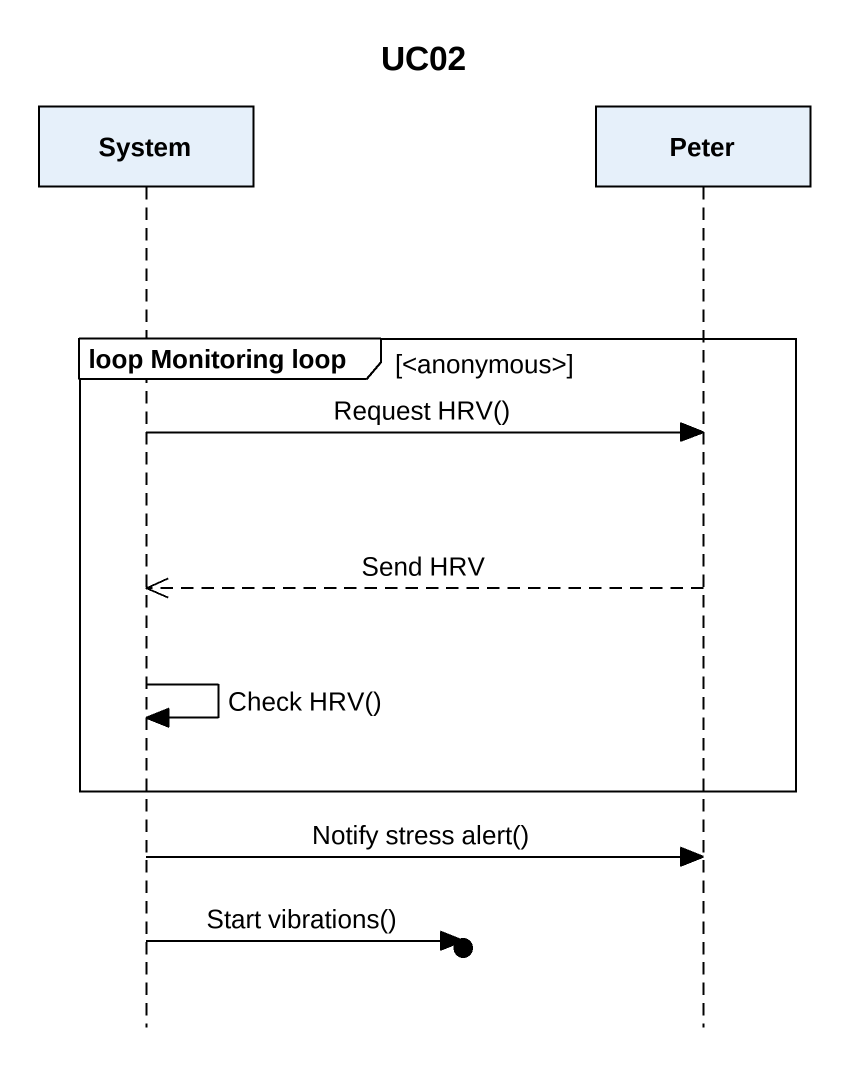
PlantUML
@startuml
title UC02
hide footbox
participant System
participant Peter

group loop Monitoring loop [<anonymous>]
  System -> Peter : Request HRV()
  Peter -->> System : Send HRV
  System -> System : Check HRV()
end
System -> Peter : Notify stress alert()
System ->o] : Start vibrations()
@enduml
